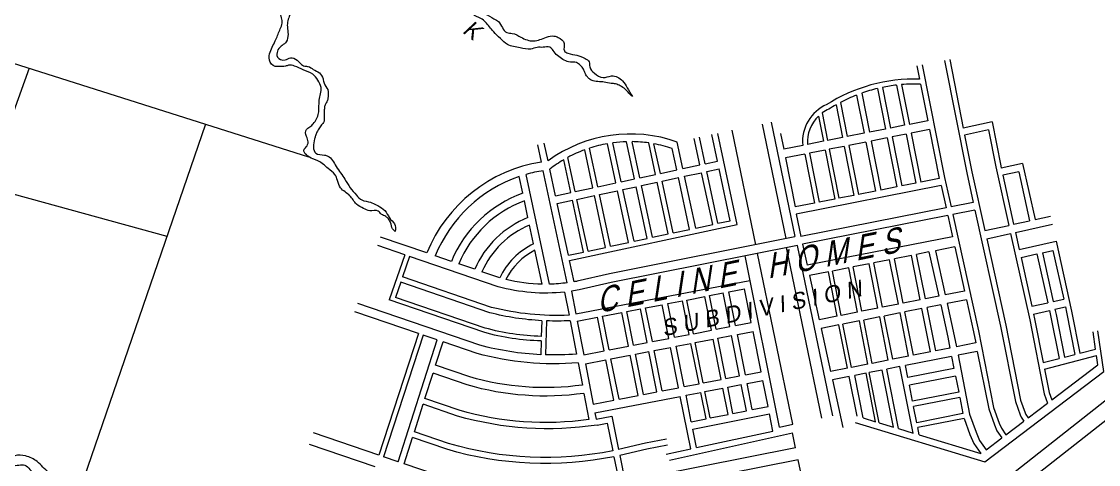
# Model space of a CAD drawing. Header units: metres. Extents: x -460 to 31334, y -1777 to 24987.
# Drawn here: x 75.641 to 76.449, y -753.543 to -753.21 of the extents above; entities that cross this region are included whole.
import ezdxf
from ezdxf.enums import TextEntityAlignment as Align

# ---------------------------------------------------------------- set-up
doc = ezdxf.new("R2010")
doc.units = ezdxf.units.M
doc.header["$MEASUREMENT"] = 0
doc.layers.add('VICINITY_MAP', color=7, linetype='Continuous', lineweight=13)
doc.styles.add('LOT_NO', font='ARIALN.TTF', dxfattribs={"width": 1.5})
doc.styles.add('PX-0', font='leroy')

msp = doc.modelspace()

# ---------------------------------------------------------------- linework, layer by layer
at = {"layer": 'VICINITY_MAP', "color": 250, "lineweight": 0}
for p, q in [((75.64623, -753.24555), (75.55561, -753.49394)), ((75.77856, -753.28743), (75.68385, -753.56318)), ((76.21432, -753.37337), (76.19664, -753.28742)), ((76.2211, -753.37197), (76.20342, -753.28603)), ((76.30318, -753.28836), (76.29262, -753.29044)), ((76.32062, -753.28491), (76.30689, -753.28763)), ((76.36887, -753.28584), (76.34726, -753.29062)), ((76.14967, -753.31809), (76.14541, -753.2982)), ((76.15362, -753.31725), (76.14937, -753.29735)), ((76.16277, -753.31529), (76.15851, -753.29539)), ((76.17766, -753.36291), (76.163, -753.29443)), ((76.19156, -753.37805), (76.17388, -753.2921)), ((76.25667, -753.29753), (76.2454, -753.29976)), ((76.2729, -753.29433), (76.26015, -753.29685)), ((76.28895, -753.29116), (76.27681, -753.29356)), ((76.29026, -753.29781), (76.27813, -753.30021)), ((76.3045, -753.295), (76.29393, -753.29709)), ((76.32193, -753.29156), (76.3082, -753.29427)), ((76.36623, -753.29185), (76.34829, -753.29582)), ((76.0307, -753.31597), (76.02794, -753.3031)), ((76.03571, -753.31505), (76.03286, -753.30171)), ((76.06928, -753.3353), (76.06318, -753.30679)), ((76.07296, -753.33451), (76.06677, -753.30554)), ((76.08651, -753.33161), (76.0802, -753.30217)), ((76.09065, -753.33072), (76.0844, -753.30151)), ((76.10047, -753.32862), (76.0945, -753.30069)), ((76.10447, -753.32777), (76.09866, -753.30065)), ((76.11624, -753.32525), (76.11118, -753.30159)), ((76.11993, -753.32446), (76.11517, -753.30223)), ((76.13229, -753.32181), (76.12885, -753.30573)), ((76.13687, -753.32083), (76.13262, -753.30093)), ((76.22678, -753.30343), (76.2125, -753.30625)), ((76.24225, -753.30038), (76.23047, -753.3027)), ((76.24357, -753.30703), (76.23178, -753.30935)), ((76.25798, -753.30418), (76.24672, -753.3064)), ((76.27421, -753.30098), (76.26147, -753.30349)), ((76.05265, -753.33886), (76.04739, -753.31427)), ((76.0561, -753.33812), (76.05061, -753.31246)), ((76.22838, -753.31002), (76.21381, -753.3129)), ((76.0501, -753.40666), (76.03208, -753.32244)), ((76.04132, -753.34128), (76.03704, -753.32126)), ((76.11993, -753.32446), (76.13229, -753.32181)), ((76.13687, -753.32083), (76.14967, -753.31809)), ((76.15362, -753.31725), (76.16277, -753.31529)), ((76.15488, -753.3231), (76.16402, -753.32114)), ((76.16319, -753.36197), (76.15488, -753.3231)), ((76.17234, -753.36001), (76.16402, -753.32114)), ((76.39183, -753.31707), (76.37577, -753.32062)), ((76.01669, -753.33941), (76.01401, -753.32687)), ((76.03681, -753.4077), (76.01917, -753.32525)), ((76.09065, -753.33072), (76.10047, -753.32862)), ((76.10447, -753.32777), (76.11624, -753.32525)), ((76.10572, -753.33361), (76.11749, -753.3311)), ((76.12581, -753.36997), (76.11749, -753.3311)), ((76.12118, -753.33031), (76.13354, -753.32766)), ((76.12949, -753.36918), (76.12118, -753.33031)), ((76.14186, -753.36653), (76.13354, -753.32766)), ((76.13812, -753.32668), (76.15092, -753.32394)), ((76.14644, -753.36555), (76.13812, -753.32668)), ((76.15924, -753.36281), (76.15092, -753.32394)), ((76.32919, -753.32834), (76.31545, -753.33105)), ((76.38891, -753.32325), (76.37694, -753.3259)), ((76.04132, -753.34128), (76.05265, -753.33886)), ((76.0561, -753.33812), (76.06928, -753.3353)), ((76.07296, -753.33451), (76.08651, -753.33161)), ((76.07422, -753.34036), (76.08776, -753.33746)), ((76.09607, -753.37633), (76.08776, -753.33746)), ((76.0919, -753.33657), (76.10172, -753.33447)), ((76.10022, -753.37544), (76.0919, -753.33657)), ((76.11004, -753.37334), (76.10172, -753.33447)), ((76.11404, -753.37249), (76.10572, -753.33361)), ((76.33061, -753.33359), (76.22176, -753.35507)), ((76.28147, -753.33776), (76.26872, -753.34027)), ((76.29752, -753.33459), (76.28538, -753.33698)), ((76.31175, -753.33178), (76.30119, -753.33386)), ((76.0206, -753.35766), (76.01792, -753.34515)), ((76.04257, -753.34713), (76.0539, -753.3447)), ((76.05089, -753.386), (76.04257, -753.34713)), ((76.06222, -753.38358), (76.0539, -753.3447)), ((76.05735, -753.34397), (76.07053, -753.34114)), ((76.06567, -753.38284), (76.05735, -753.34397)), ((76.07885, -753.38002), (76.07053, -753.34114)), ((76.08253, -753.37923), (76.07422, -753.34036)), ((76.23564, -753.3468), (76.22107, -753.34967)), ((76.25082, -753.3438), (76.23904, -753.34613)), ((76.26524, -753.34096), (76.25397, -753.34318)), ((76.35477, -753.34637), (76.33806, -753.34967)), ((76.33433, -753.35041), (76.22545, -753.37189)), ((76.35604, -753.35212), (76.33933, -753.35542)), ((76.02483, -753.37744), (76.02181, -753.36331)), ((76.05172, -753.38986), (76.17766, -753.36291)), ((76.14644, -753.36555), (76.15924, -753.36281)), ((76.16319, -753.36197), (76.17234, -753.36001)), ((76.3356, -753.35615), (76.22672, -753.37764)), ((76.36348, -753.36747), (76.38142, -753.36351)), ((76.38508, -753.3627), (76.39705, -753.36005)), ((76.38644, -753.36883), (76.41415, -753.3627)), ((76.40114, -753.35914), (76.4128, -753.35657)), ((76.11404, -753.37249), (76.12581, -753.36997)), ((76.12949, -753.36918), (76.14186, -753.36653)), ((76.36484, -753.37361), (76.38278, -753.36964)), ((76.08253, -753.37923), (76.09607, -753.37633)), ((76.10022, -753.37544), (76.11004, -753.37334)), ((76.24928, -753.5066), (76.22294, -753.37859)), ((76.33911, -753.37201), (76.23021, -753.3935)), ((76.34081, -753.37968), (76.3263, -753.38254)), ((76.38925, -753.38153), (76.41696, -753.3754)), ((75.92809, -753.38558), (75.91646, -753.41953)), ((75.93175, -753.38683), (75.92648, -753.40221)), ((76.03131, -753.40771), (76.02585, -753.38218)), ((76.05089, -753.386), (76.06222, -753.38358)), ((76.06567, -753.38284), (76.07885, -753.38002)), ((76.20924, -753.51508), (76.18353, -753.38644)), ((76.21928, -753.51277), (76.1929, -753.38457)), ((76.24102, -753.5083), (76.21464, -753.3801)), ((76.30832, -753.38609), (76.29557, -753.38861)), ((76.3149, -753.41941), (76.30832, -753.38609)), ((76.32151, -753.38349), (76.31227, -753.38531)), ((76.31885, -753.41863), (76.31227, -753.38531)), ((76.3906, -753.38766), (76.40257, -753.38501)), ((76.40666, -753.38411), (76.41452, -753.38237)), ((76.05515, -753.40589), (76.05172, -753.38986)), ((76.26143, -753.39534), (76.24902, -753.39779)), ((76.268, -753.42867), (76.26143, -753.39534)), ((76.27668, -753.39233), (76.26464, -753.39471)), ((76.27122, -753.42803), (76.26464, -753.39471)), ((76.28326, -753.42566), (76.27668, -753.39233)), ((76.29198, -753.38931), (76.28006, -753.39167)), ((76.28663, -753.42499), (76.28006, -753.39167)), ((76.29856, -753.42264), (76.29198, -753.38931)), ((76.30214, -753.42193), (76.29557, -753.38861)), ((76.24607, -753.39837), (76.23189, -753.40117)), ((76.25265, -753.4317), (76.24607, -753.39837)), ((76.25559, -753.43111), (76.24902, -753.39779)), ((75.92511, -753.40621), (75.92121, -753.41758)), ((76.05659, -753.43006), (76.18719, -753.40482)), ((76.17136, -753.41347), (76.18315, -753.41119)), ((76.18819, -753.43648), (76.18315, -753.41119)), ((76.04809, -753.4136), (76.0514, -753.43096)), ((76.05332, -753.41293), (76.05659, -753.43006)), ((76.12553, -753.42232), (76.13656, -753.42019)), ((76.14159, -753.44548), (76.13656, -753.42019)), ((76.13971, -753.41958), (76.15325, -753.41697)), ((76.14475, -753.44487), (76.13971, -753.41958)), ((76.15829, -753.44226), (76.15325, -753.41697)), ((76.15678, -753.41628), (76.16699, -753.41431)), ((76.16182, -753.44157), (76.15678, -753.41628)), ((76.17202, -753.4396), (76.16699, -753.41431)), ((76.17639, -753.43876), (76.17136, -753.41347)), ((76.3149, -753.41941), (76.30214, -753.42193)), ((76.32885, -753.41666), (76.31885, -753.41863)), ((76.34815, -753.41285), (76.33364, -753.41572)), ((76.34961, -753.41945), (76.3351, -753.42232)), ((76.41476, -753.42071), (76.42262, -753.41897)), ((76.09488, -753.42825), (76.10497, -753.4263)), ((76.09991, -753.45354), (76.09488, -753.42825)), ((76.11, -753.45159), (76.10497, -753.4263)), ((76.1089, -753.42554), (76.12122, -753.42316)), ((76.11393, -753.45083), (76.1089, -753.42554)), ((76.12626, -753.44845), (76.12122, -753.42316)), ((76.13056, -753.44761), (76.12553, -753.42232)), ((76.28326, -753.42566), (76.27122, -753.42803)), ((76.29856, -753.42264), (76.28663, -753.42499)), ((76.3162, -753.42604), (76.30345, -753.42856)), ((76.32262, -753.45855), (76.3162, -753.42604)), ((76.33031, -753.42326), (76.32015, -753.42526)), ((76.32657, -753.45777), (76.32015, -753.42526)), ((76.3987, -753.42426), (76.41067, -753.42162)), ((76.39999, -753.4301), (76.41196, -753.42745)), ((76.41605, -753.42655), (76.42391, -753.42481)), ((76.03091, -753.43512), (76.03057, -753.44687)), ((76.03462, -753.43528), (76.03387, -753.46078)), ((76.05219, -753.4351), (76.05699, -753.46022)), ((76.05762, -753.43545), (76.07275, -753.43252)), ((76.05762, -753.43545), (76.06245, -753.46077)), ((76.07779, -753.45781), (76.07275, -753.43252)), ((76.07653, -753.43179), (76.09095, -753.42901)), ((76.08156, -753.45708), (76.07653, -753.43179)), ((76.09598, -753.4543), (76.09095, -753.42901)), ((76.25265, -753.4317), (76.23919, -753.43435)), ((76.268, -753.42867), (76.25559, -753.43111)), ((76.26931, -753.43529), (76.2569, -753.43774)), ((76.27573, -753.4678), (76.26931, -753.43529)), ((76.28457, -753.43229), (76.27253, -753.43466)), ((76.27894, -753.46716), (76.27253, -753.43466)), ((76.29098, -753.46479), (76.28457, -753.43229)), ((76.29987, -753.42927), (76.28794, -753.43162)), ((76.29435, -753.46412), (76.28794, -753.43162)), ((76.30628, -753.46177), (76.29987, -753.42927)), ((76.30986, -753.46106), (76.30345, -753.42856)), ((76.14475, -753.44487), (76.15829, -753.44226)), ((76.16182, -753.44157), (76.17202, -753.4396)), ((76.17639, -753.43876), (76.18819, -753.43648)), ((76.17773, -753.44546), (76.18952, -753.44319)), ((76.19555, -753.47346), (76.18952, -753.44319)), ((76.25396, -753.43832), (76.24064, -753.44095)), ((76.26037, -753.47083), (76.25396, -753.43832)), ((76.26331, -753.47025), (76.2569, -753.43774)), ((76.44661, -753.45645), (76.44466, -753.44336)), ((76.45273, -753.47317), (76.4482, -753.44283)), ((75.94183, -753.44594), (75.91206, -753.53733)), ((75.92318, -753.54114), (75.95234, -753.44954)), ((75.95127, -753.46856), (75.95683, -753.45108)), ((76.03047, -753.45025), (76.03016, -753.46067)), ((76.09991, -753.45354), (76.11, -753.45159)), ((76.11393, -753.45083), (76.12626, -753.44845)), ((76.13056, -753.44761), (76.14159, -753.44548)), ((76.1319, -753.45432), (76.14293, -753.45219)), ((76.14896, -753.48247), (76.14293, -753.45219)), ((76.14608, -753.45158), (76.15962, -753.44896)), ((76.15211, -753.48186), (76.14608, -753.45158)), ((76.16565, -753.47924), (76.15962, -753.44896)), ((76.16315, -753.44828), (76.17336, -753.44631)), ((76.16918, -753.47856), (76.16315, -753.44828)), ((76.17938, -753.47659), (76.17336, -753.44631)), ((76.18376, -753.47574), (76.17773, -753.44546)), ((76.35657, -753.45185), (76.34206, -753.45471)), ((76.06245, -753.46077), (76.07779, -753.45781)), ((76.08156, -753.45708), (76.09598, -753.4543)), ((76.10125, -753.46024), (76.11134, -753.45829)), ((76.10728, -753.49052), (76.10125, -753.46024)), ((76.11736, -753.48857), (76.11134, -753.45829)), ((76.11527, -753.45753), (76.12759, -753.45515)), ((76.1213, -753.48781), (76.11527, -753.45753)), ((76.13362, -753.48543), (76.12759, -753.45515)), ((76.13793, -753.4846), (76.1319, -753.45432)), ((76.32262, -753.45855), (76.30986, -753.46106)), ((76.33728, -753.45565), (76.32657, -753.45777)), ((76.35781, -753.45814), (76.34331, -753.46101)), ((76.42324, -753.4625), (76.43105, -753.46048)), ((76.43482, -753.45951), (76.44661, -753.45645)), ((76.05823, -753.46676), (76.06142, -753.48349)), ((76.06374, -753.46749), (76.07912, -753.46452)), ((76.06374, -753.46749), (76.06952, -753.49782)), ((76.08515, -753.4948), (76.07912, -753.46452)), ((76.0829, -753.46379), (76.09732, -753.461)), ((76.08893, -753.49407), (76.0829, -753.46379)), ((76.10335, -753.49128), (76.09732, -753.461)), ((76.27573, -753.4678), (76.26331, -753.47025)), ((76.29098, -753.46479), (76.27894, -753.46716)), ((76.30628, -753.46177), (76.29435, -753.46412)), ((76.33852, -753.46195), (76.3039, -753.46878)), ((76.40729, -753.46663), (76.41918, -753.46355)), ((76.40824, -753.47145), (76.44734, -753.46133)), ((76.4137, -753.49462), (76.44837, -753.4683)), ((76.44837, -753.4683), (76.44734, -753.46133)), ((75.9433, -753.49359), (75.94934, -753.4746)), ((76.16918, -753.47856), (76.17938, -753.47659)), ((76.18376, -753.47574), (76.19555, -753.47346)), ((76.26037, -753.47083), (76.24775, -753.47332)), ((76.27429, -753.47462), (76.2658, -753.4763)), ((76.27208, -753.50814), (76.2658, -753.4763)), ((76.28147, -753.51099), (76.27429, -753.47462)), ((76.2865, -753.47222), (76.27669, -753.47415)), ((76.28411, -753.51179), (76.27669, -753.47415)), ((76.29496, -753.51508), (76.2865, -753.47222)), ((76.29973, -753.4696), (76.28983, -753.47156)), ((76.29863, -753.51619), (76.28983, -753.47156)), ((76.30958, -753.51951), (76.29973, -753.4696)), ((76.30566, -753.47773), (76.3039, -753.46878)), ((76.34029, -753.4709), (76.30566, -753.47773)), ((76.36335, -753.54103), (76.45273, -753.47317)), ((76.13793, -753.4846), (76.14896, -753.48247)), ((76.15211, -753.48186), (76.16565, -753.47924)), ((76.17048, -753.48509), (76.18069, -753.48312)), ((76.18459, -753.50275), (76.18069, -753.48312)), ((76.18506, -753.48228), (76.19685, -753.48)), ((76.18896, -753.50188), (76.18506, -753.48228)), ((76.20074, -753.49954), (76.19685, -753.48)), ((76.2617, -753.47711), (76.24913, -753.47959)), ((76.26755, -753.50677), (76.2617, -753.47711)), ((76.34146, -753.47683), (76.30683, -753.48366)), ((76.30919, -753.49564), (76.30683, -753.48366)), ((76.06261, -753.48971), (76.06635, -753.50931)), ((76.07077, -753.50436), (76.13492, -753.49197)), ((76.08893, -753.49407), (76.10335, -753.49128)), ((76.10728, -753.49052), (76.11736, -753.48857)), ((76.1213, -753.48781), (76.13362, -753.48543)), ((76.14277, -753.53138), (76.13492, -753.49197)), ((76.13923, -753.49113), (76.15026, -753.489)), ((76.14318, -753.511), (76.13923, -753.49113)), ((76.1542, -753.5088), (76.15026, -753.489)), ((76.15341, -753.48839), (76.16695, -753.48578)), ((76.15735, -753.50818), (76.15341, -753.48839)), ((76.17087, -753.50548), (76.16695, -753.48578)), ((76.1744, -753.50478), (76.17048, -753.48509)), ((76.34382, -753.4888), (76.30919, -753.49564)), ((76.34459, -753.4927), (76.30996, -753.49953)), ((75.93534, -753.51858), (75.94192, -753.49792)), ((76.06952, -753.49782), (76.08515, -753.4948)), ((76.18896, -753.50188), (76.20074, -753.49954)), ((76.31237, -753.51172), (76.30996, -753.49953)), ((76.39596, -753.50809), (76.41056, -753.497)), ((76.07077, -753.50436), (76.07166, -753.50901)), ((76.14318, -753.511), (76.1542, -753.5088)), ((76.14428, -753.51649), (76.20184, -753.50503)), ((76.15735, -753.50818), (76.17087, -753.50548)), ((76.1744, -753.50478), (76.18459, -753.50275)), ((76.20441, -753.51798), (76.20184, -753.50503)), ((76.27208, -753.50814), (76.28147, -753.51099)), ((76.347, -753.50488), (76.31237, -753.51172)), ((76.348, -753.50847), (76.31309, -753.51536)), ((76.14706, -753.53045), (76.14428, -753.51649)), ((76.20924, -753.51508), (76.21928, -753.51277)), ((76.26611, -753.51153), (76.36335, -753.54103)), ((76.28411, -753.51179), (76.29496, -753.51508)), ((76.29863, -753.51619), (76.30958, -753.51951)), ((76.31418, -753.52091), (76.31309, -753.51536)), ((76.37924, -753.52078), (76.39281, -753.51048)), ((75.92767, -753.54268), (75.93397, -753.52291)), ((76.12682, -753.53975), (76.21907, -753.51937)), ((76.14706, -753.53045), (76.20441, -753.51798)), ((76.22144, -753.53057), (76.21907, -753.51937)), ((76.31418, -753.52091), (76.36052, -753.53497)), ((76.36442, -753.53203), (76.37621, -753.52309)), ((76.12438, -753.53538), (76.14277, -753.53138)), ((76.22787, -753.56096), (76.22335, -753.53959))]:
    msp.add_line(p, q, dxfattribs=at)
for points in [[(75.21959, -752.94532), (75.18653, -753.10527), (75.26925, -753.1382), (75.54562, -753.2137), (75.85593, -753.31192)], [(75.45395, -753.18866), (75.44993, -753.2052), (75.44736, -753.21413), (75.4322, -753.26998), (75.58449, -753.32499), (75.61377, -753.33443), (75.74961, -753.37172)], [(76.33318, -753.23967), (76.34984, -753.32407), (76.35477, -753.34637)], [(76.33706, -753.23891), (76.34726, -753.29062)], [(76.31248, -753.24363), (76.31445, -753.25366)], [(76.31648, -753.24297), (76.33317, -753.32755), (76.33806, -753.34967)], [(76.29723, -753.25817), (76.30318, -753.28836)], [(76.301, -753.2578), (76.30689, -753.28763)], [(76.3152, -753.25747), (76.32062, -753.28491)], [(76.26723, -753.26562), (76.2729, -753.29433)], [(76.27102, -753.26421), (76.27681, -753.29356)], [(76.28294, -753.26069), (76.28895, -753.29116)], [(76.28659, -753.25988), (76.29262, -753.29044)], [(76.25182, -753.27295), (76.25667, -753.29753)], [(76.25509, -753.27116), (76.26015, -753.29685)], [(76.23852, -753.28144), (76.24225, -753.30038)], [(76.24133, -753.27909), (76.2454, -753.29976)], [(76.36887, -753.28584), (76.37536, -753.31873), (76.37577, -753.32062)], [(76.21018, -753.29449), (76.2125, -753.30625)], [(76.22815, -753.29095), (76.22817, -753.29104)], [(76.29026, -753.29781), (76.29752, -753.33459)], [(76.29393, -753.29709), (76.30119, -753.33386)], [(76.3045, -753.295), (76.31175, -753.33178)], [(76.3082, -753.29427), (76.31545, -753.33105)], [(76.32193, -753.29156), (76.32919, -753.32834)], [(76.34829, -753.29582), (76.3537, -753.32326), (76.36348, -753.36747)], [(76.36623, -753.29185), (76.37169, -753.3195), (76.38142, -753.36351)], [(76.24357, -753.30703), (76.25082, -753.3438)], [(76.24672, -753.3064), (76.25397, -753.34318)], [(76.25798, -753.30418), (76.26524, -753.34096)], [(76.26147, -753.30349), (76.26872, -753.34027)], [(76.27421, -753.30098), (76.28147, -753.33776)], [(76.27813, -753.30021), (76.28538, -753.33698)], [(76.21381, -753.3129), (76.22107, -753.34967)], [(76.22838, -753.31002), (76.23564, -753.3468)], [(76.23178, -753.30935), (76.23904, -753.34613)], [(76.39183, -753.31707), (76.40114, -753.35914)], [(76.37694, -753.3259), (76.38508, -753.3627)], [(76.38891, -753.32325), (76.39705, -753.36005)], [(76.33061, -753.33359), (76.33433, -753.35041)], [(76.22176, -753.35507), (76.22545, -753.37189)], [(76.33933, -753.35542), (76.35863, -753.44265), (76.37001, -753.50034), (76.37414, -753.51202), (76.37584, -753.5159), (76.37924, -753.52078)], [(76.35604, -753.35212), (76.3753, -753.43916), (76.38648, -753.49584), (76.38998, -753.50576), (76.39076, -753.50754), (76.39281, -753.51048)], [(76.3356, -753.35615), (76.33911, -753.37201)], [(76.38278, -753.36964), (76.39715, -753.43459), (76.40807, -753.48993), (76.41056, -753.497)], [(76.38644, -753.36883), (76.38925, -753.38153)], [(75.92809, -753.38558), (75.90782, -753.37863)], [(75.94477, -753.38425), (75.90998, -753.37233)], [(76.22672, -753.37764), (76.23021, -753.3935)], [(76.34081, -753.37968), (76.34815, -753.41285)], [(76.36484, -753.37361), (76.37916, -753.43835), (76.3903, -753.49479), (76.39366, -753.50431), (76.39422, -753.50561), (76.39596, -753.50809)], [(76.41696, -753.3754), (76.4286, -753.42801), (76.43482, -753.45951)], [(75.9631, -753.39053), (75.95104, -753.3864)], [(76.32151, -753.38349), (76.32885, -753.41666)], [(76.3263, -753.38254), (76.33364, -753.41572)], [(76.3906, -753.38766), (76.3987, -753.42426)], [(76.40257, -753.38501), (76.41067, -753.42162)], [(76.40666, -753.38411), (76.41476, -753.42071)], [(76.41452, -753.38237), (76.42262, -753.41897)], [(75.98059, -753.39653), (75.96861, -753.39242)], [(75.99944, -753.40298), (75.986, -753.39838)], [(76.23189, -753.40117), (76.23919, -753.43435)], [(76.34961, -753.41945), (76.35491, -753.44343), (76.35657, -753.45185)], [(76.33031, -753.42326), (76.33566, -753.44746), (76.33728, -753.45565)], [(76.3351, -753.42232), (76.34044, -753.44646), (76.34206, -753.45471)], [(76.41196, -753.42745), (76.41282, -753.43131), (76.41918, -753.46355)], [(76.41605, -753.42655), (76.41692, -753.43045), (76.42324, -753.4625)], [(76.42391, -753.42481), (76.4248, -753.42881), (76.43105, -753.46048)], [(75.93839, -753.44476), (75.89075, -753.42844)], [(76.39999, -753.4301), (76.40082, -753.43382), (76.40729, -753.46663)], [(76.24064, -753.44095), (76.24775, -753.47332)], [(75.93839, -753.44476), (75.90867, -753.53617)], [(75.95234, -753.44954), (75.94183, -753.44594)], [(76.35781, -753.45814), (76.36634, -753.50135), (76.3706, -753.51342), (76.3725, -753.51777), (76.37621, -753.52309)], [(76.33852, -753.46195), (76.34029, -753.4709)], [(76.34331, -753.46101), (76.35204, -753.50526), (76.35684, -753.51885), (76.35954, -753.52502), (76.36442, -753.53203)], [(76.40824, -753.47145), (76.41169, -753.48894), (76.4137, -753.49462)], [(76.24913, -753.47959), (76.25696, -753.51523)], [(76.34146, -753.47683), (76.34382, -753.4888)], [(76.34459, -753.4927), (76.347, -753.50488)], [(76.07166, -753.50901), (76.08353, -753.50693), (76.08859, -753.53184)], [(76.348, -753.50847), (76.3523, -753.52064), (76.35526, -753.52742), (76.36052, -753.53497)], [(76.07244, -753.51346), (76.07998, -753.51214), (76.08418, -753.53283)], [(75.90867, -753.53617), (75.8596, -753.51936)], [(76.12444, -753.5241), (76.10889, -753.52719), (76.08859, -753.53184)], [(75.90582, -753.54494), (75.85661, -753.52809)], [(76.12532, -753.52855), (76.10984, -753.53163), (76.08949, -753.53629)], [(76.22144, -753.53057), (76.11418, -753.55192), (76.09363, -753.55663)], [(75.92318, -753.54114), (75.91206, -753.53733)], [(76.08508, -753.53728), (76.08922, -753.55761)], [(76.08949, -753.53629), (76.09363, -753.55663)], [(76.22335, -753.53959), (76.11611, -753.56094), (76.09546, -753.56567)]]:
    msp.add_lwpolyline(points, dxfattribs=at)
for points in [[(76.22294, -753.37859), (76.08305, -753.40644), (76.05895, -753.41196, -0.010737), (76.05332, -753.41293)], [(76.22079, -753.37223), (76.08166, -753.39993), (76.05758, -753.40544, -0.004889), (76.05515, -753.40589, -0.004889)], [(76.04809, -753.4136, -0.095046), (75.99812, -753.40957), (75.93175, -753.38683)], [(76.63084, -753.38955), (76.46663, -753.48535), (76.36974, -753.56155), (76.33977, -753.64979, -0.019833), (76.33776, -753.65503)], [(76.0514, -753.43096, -0.074954), (75.9933, -753.4251), (75.92648, -753.40221)], [(76.62638, -753.40044), (76.47302, -753.49521), (76.3797, -753.5686), (76.35085, -753.65356, -0.019522), (76.34855, -753.65956)], [(76.03091, -753.43512, -0.04992), (75.99204, -753.42915), (75.92511, -753.40621)], [(76.03131, -753.40771, -0.054512), (76.00406, -753.40423)], [(76.0501, -753.40666, -0.026395), (76.03681, -753.4077)], [(76.03047, -753.45025, -0.064634), (75.98745, -753.44385), (75.91646, -753.41953)], [(76.03057, -753.44687, -0.064553), (75.98846, -753.44062), (75.92121, -753.41758)], [(76.03016, -753.46064, -0.053591), (75.98441, -753.45355), (75.89289, -753.4222)], [(76.05219, -753.4351, -0.02226), (76.03462, -753.43528, -0.02226)], [(76.05823, -753.46676, -0.085624), (75.98243, -753.45985), (75.95683, -753.45108)], [(76.05699, -753.46022, -0.026703), (76.03387, -753.46078, -0.026703)], [(76.06142, -753.48349, -0.104963), (75.97691, -753.47735), (75.95127, -753.46856)], [(76.06261, -753.48971, -0.105544), (75.97501, -753.48339), (75.94934, -753.4746)], [(76.07244, -753.51346, -0.108593), (75.96761, -753.50672), (75.94192, -753.49792)], [(76.06635, -753.50931, -0.107179), (75.96899, -753.50239), (75.9433, -753.49359)], [(76.08508, -753.53728, -0.122021), (75.95966, -753.53171), (75.93397, -753.52291)], [(76.08418, -753.53283, -0.121916), (75.96104, -753.52738), (75.93534, -753.51858)], [(76.08922, -753.55761, -0.122467), (75.95335, -753.55148), (75.92767, -753.54268)]]:
    msp.add_lwpolyline(points, format="xyb", dxfattribs=at)
for centre, radius, start, end in [((76.31091, -753.37739), 0.12378, 88.36005, 122.53519), ((76.31091, -753.37739), 0.12, 96.54726, 101.6931), ((76.31091, -753.37739), 0.12, 87.94957, 94.73766), ((76.31091, -753.37739), 0.12, 111.34572, 117.72347), ((76.31091, -753.37739), 0.12, 103.47909, 109.41455), ((76.25685, -753.30052), 0.0302, 113.3101, 185.52052), ((76.31091, -753.37739), 0.12, 119.50146, 122.53519), ((76.25685, -753.30052), 0.02646, 133.83658, 184.72063), ((76.25685, -753.30052), 0.02646, 113.3101, 125.9029), ((76.09751, -753.39963), 0.10475, 70.42182, 126.15525), ((76.09751, -753.39963), 0.09899, 110.29497, 118.28405), ((76.09751, -753.39963), 0.09899, 100.06944, 108.09572), ((76.09751, -753.39963), 0.09899, 91.7463, 97.61366), ((76.09751, -753.39963), 0.09899, 82.06603, 89.33304), ((76.09751, -753.39963), 0.09899, 71.54364, 79.72559), ((76.09751, -753.39963), 0.09899, 120.42343, 127.65523), ((76.04775, -753.42563), 0.11098, 98.8385, 158.11206), ((76.04775, -753.42563), 0.10436, 98.63298, 105.89417), ((76.04775, -753.42563), 0.10436, 108.86199, 157.92334), ((76.04775, -753.42563), 0.09164, 109.80956, 157.48338), ((76.04775, -753.42563), 0.08583, 110.33639, 157.2391), ((76.04775, -753.42563), 0.07319, 111.77482, 156.57348), ((76.04775, -753.42563), 0.0675, 112.60188, 156.19176), ((76.04775, -753.42563), 0.05336, 115.43692, 154.88977), ((76.04775, -753.42563), 0.04865, 116.75646, 153.9102)]:
    msp.add_arc(centre, radius, start, end, dxfattribs=at)
for points in [[(75.39674, -752.91728), (75.39824, -752.92065), (75.40506, -752.92315), (75.41036, -752.92417), (75.41679, -752.92592), (75.41871, -752.92739), (75.41879, -752.93153), (75.42567, -752.93666), (75.42983, -752.9377), (75.43397, -752.93762), (75.43883, -752.93602), (75.44143, -752.93409), (75.44518, -752.93326), (75.4501, -752.93466), (75.46033, -752.93747), (75.46531, -752.94189), (75.46767, -752.94711), (75.46853, -752.95236), (75.47235, -752.95492), (75.47915, -752.95629), (75.47907, -752.95859), (75.48741, -752.96144), (75.49421, -752.96281), (75.4957, -752.96165), (75.50621, -752.96031), (75.51111, -752.96021), (75.51519, -752.95712), (75.51931, -752.95629), (75.5261, -752.9569), (75.53059, -752.95531), (75.53547, -752.95446), (75.53883, -752.95326), (75.54635, -752.95236), (75.54932, -752.95042), (75.55421, -752.95032), (75.56251, -752.95091), (75.57305, -752.9507), (75.57946, -752.95133), (75.5927, -752.95445), (75.60178, -752.95652), (75.61012, -752.95937), (75.61506, -752.96115), (75.6223, -752.9659), (75.62611, -752.9677), (75.6315, -752.97362), (75.64289, -752.97828), (75.6508, -752.97888), (75.66181, -752.98317), (75.66903, -752.98641), (75.67548, -752.98892), (75.67851, -752.98999), (75.68162, -752.99482), (75.68774, -752.99959), (75.69797, -753.00277), (75.70101, -753.00384), (75.70223, -753.00833), (75.7019, -753.01059), (75.69853, -753.01179), (75.69593, -753.01335), (75.69411, -753.01677), (75.69445, -753.02559), (75.69725, -753.03343), (75.70035, -753.03789), (75.70344, -753.04196), (75.70426, -753.04533), (75.70432, -753.04834), (75.70437, -753.0506), (75.71166, -753.0576), (75.71586, -753.06053), (75.72152, -753.06117), (75.7264, -753.06032), (75.72905, -753.06102), (75.7325, -753.06434), (75.73478, -753.06504), (75.73676, -753.0699), (75.74021, -753.07284), (75.74623, -753.07272), (75.74928, -753.07491), (75.75123, -753.07826), (75.75779, -753.08603), (75.7605, -753.08974), (75.76432, -753.0923), (75.76846, -753.09222), (75.77223, -753.09252), (75.78087, -753.09159), (75.78384, -753.08928), (75.78792, -753.08656), (75.78822, -753.08242), (75.78927, -753.07863), (75.79263, -753.07706), (75.79561, -753.0755), (75.79743, -753.07245), (75.79773, -753.06868), (75.79994, -753.066), (75.80401, -753.06254), (75.8108, -753.06315), (75.82178, -753.06594), (75.82673, -753.06886), (75.82829, -753.07146), (75.82876, -753.07596), (75.82781, -753.08501), (75.82523, -753.0877), (75.82379, -753.09111), (75.82176, -753.10282), (75.82183, -753.1062), (75.82498, -753.11291), (75.82618, -753.11665), (75.82324, -753.12047), (75.82292, -753.12312), (75.82454, -753.12873), (75.82459, -753.13136), (75.82727, -753.13356), (75.82958, -753.13615), (75.83339, -753.13833), (75.83605, -753.13941), (75.83799, -753.14238), (75.84074, -753.14835), (75.84415, -753.14941), (75.84835, -753.15233), (75.85137, -753.15265), (75.85407, -753.15561), (75.86053, -753.15849), (75.86934, -753.15436), (75.87569, -753.1516), (75.88129, -753.14924), (75.88842, -753.14796), (75.89518, -753.14708), (75.89552, -753.14556), (75.89966, -753.14548), (75.90648, -753.1476), (75.91138, -753.14788), (75.92158, -753.14956), (75.92651, -753.15097), (75.93374, -753.15496), (75.93681, -753.15754), (75.94104, -753.16197), (75.9445, -753.16566), (75.94949, -753.17045), (75.95258, -753.17415), (75.96013, -753.17551), (75.96354, -753.17657), (75.96927, -753.18059), (75.97587, -753.19062), (75.98204, -753.19765), (75.98857, -753.20429), (75.99505, -753.2083), (75.99849, -753.21049), (76.00467, -753.21864), (76.00883, -753.21931), (76.01529, -753.22219), (76.02476, -753.22502), (76.03449, -753.22219), (76.04012, -753.22132), (76.04316, -753.22239), (76.04776, -753.22682), (76.04788, -753.23246), (76.05055, -753.23429), (76.05735, -753.23565), (76.06343, -753.23817), (76.06649, -753.24074), (76.06694, -753.24449), (76.07043, -753.24932), (76.0769, -753.25257), (76.08327, -753.25132), (76.09163, -753.25491), (76.09512, -753.26011), (76.09902, -753.26681)], [(75.92096, -753.36802), (75.91904, -753.36618), (75.91743, -753.36132), (75.91588, -753.35871), (75.91396, -753.35687), (75.91053, -753.35506), (75.90823, -753.35285), (75.90182, -753.3526), (75.89727, -753.35081), (75.89193, -753.34753), (75.88691, -753.34123), (75.88001, -753.33535), (75.87764, -753.32975), (75.87567, -753.32527), (75.87069, -753.32086), (75.86647, -753.31718), (75.85925, -753.31356), (75.85429, -753.31065), (75.85234, -753.30693), (75.85417, -753.30463), (75.8556, -753.30084), (75.85439, -753.29673), (75.85429, -753.29146), (75.85688, -753.28953), (75.85947, -753.28722), (75.86346, -753.27924), (75.86375, -753.27509), (75.86401, -753.26944), (75.86533, -753.26001), (75.86296, -753.25441), (75.85911, -753.24997), (75.85189, -753.24673), (75.84543, -753.24385), (75.8409, -753.24319), (75.83865, -753.24398), (75.83339, -753.24409), (75.83075, -753.24414), (75.82651, -753.23934), (75.82714, -753.2333), (75.83147, -753.22381), (75.8347, -753.21584), (75.83613, -753.21168), (75.83521, -753.20342), (75.83809, -753.19696), (75.8394, -753.19253), (75.84155, -753.18684), (75.84107, -753.18196), (75.84098, -753.17744), (75.84426, -753.17173), (75.84645, -753.1683), (75.84907, -753.1675), (75.85127, -753.16444), (75.85045, -753.16145), (75.84853, -753.15961), (75.84396, -753.15669), (75.83825, -753.15379), (75.83214, -753.1494), (75.82678, -753.14499), (75.82055, -753.13495), (75.81706, -753.12976), (75.81581, -753.12376), (75.81793, -753.11657), (75.81483, -753.11212), (75.81209, -753.10728), (75.81238, -753.10276), (75.81307, -753.09973), (75.81071, -753.09451), (75.81436, -753.0888), (75.81688, -753.0831), (75.81868, -753.07893), (75.81669, -753.07332), (75.81326, -753.07113), (75.81098, -753.07005), (75.80607, -753.06977), (75.80199, -753.07286), (75.80094, -753.07665), (75.80032, -753.08343), (75.79888, -753.08685), (75.79669, -753.0899), (75.79599, -753.09255), (75.79528, -753.09482), (75.79384, -753.09824), (75.79237, -753.10015), (75.78334, -753.1007), (75.78109, -753.10075), (75.77884, -753.10154), (75.77168, -753.10094), (75.76676, -753.0999), (75.76295, -753.09772), (75.75917, -753.09705), (75.75315, -753.09717), (75.74785, -753.09577), (75.74435, -753.09019), (75.7431, -753.0842), (75.74187, -753.07895), (75.74069, -753.07634), (75.73578, -753.07606), (75.72141, -753.07259), (75.71795, -753.06927), (75.71107, -753.06414), (75.70539, -753.06237), (75.69894, -753.06024), (75.69696, -753.05539), (75.69687, -753.05088), (75.69718, -753.04748), (75.69485, -753.04377), (75.69218, -753.04194), (75.69024, -753.03897), (75.68823, -753.03299), (75.68537, -753.02681), (75.68304, -753.02309), (75.68256, -753.01821), (75.68439, -753.01554), (75.68661, -753.01324), (75.68579, -753.00986), (75.68348, -753.00765), (75.67848, -753.00211), (75.67124, -752.99811), (75.66741, -752.99443), (75.66396, -752.99186), (75.65791, -752.99048), (75.65041, -752.99176), (75.64284, -752.99003), (75.63826, -752.98673), (75.63407, -752.98456), (75.62992, -752.98426), (75.62726, -752.98281), (75.62574, -752.98209), (75.62265, -752.97839), (75.62106, -752.97428), (75.61987, -752.97092), (75.61152, -752.9677), (75.59904, -752.96494), (75.59261, -752.96356), (75.58505, -752.9622), (75.57786, -752.96047), (75.57445, -752.95941), (75.56765, -752.95841), (75.56013, -752.95856), (75.55524, -752.95904), (75.54923, -752.95991), (75.54435, -752.96038), (75.5406, -752.96121), (75.53084, -752.96291), (75.52407, -752.96342), (75.51581, -752.96471), (75.51057, -752.96595), (75.50796, -752.9675), (75.50497, -752.96832), (75.50007, -752.96841), (75.49592, -752.96774), (75.49064, -752.96747), (75.48536, -752.9672), (75.47707, -752.96699), (75.47075, -752.96357), (75.46618, -752.96103), (75.46079, -752.95512), (75.45882, -752.95064), (75.45572, -752.94656), (75.45191, -752.94438), (75.44697, -752.94222), (75.44019, -752.94198), (75.43683, -752.94318), (75.435, -752.94622), (75.43278, -752.94777), (75.42788, -752.94749), (75.4222, -752.9461), (75.41652, -752.94471), (75.41083, -752.94257), (75.40892, -752.9411), (75.40656, -752.93626), (75.40572, -752.93176), (75.40267, -752.92994), (75.39927, -752.92925), (75.39511, -752.92821), (75.3911, -752.92543)], [(76.09902, -753.26681), (76.09633, -753.26423), (76.09364, -753.26127), (76.08982, -753.25871), (76.0864, -753.25728), (76.08301, -753.25697), (76.07772, -753.25594), (76.07432, -753.25564), (76.06941, -753.25498), (76.06675, -753.25353), (76.06521, -753.25205), (76.06326, -753.24871), (76.06169, -753.24535), (76.05976, -753.24313), (76.05709, -753.2413), (76.05105, -753.24067), (76.04687, -753.23887), (76.04267, -753.23595), (76.03959, -753.23225), (76.0369, -753.22967), (76.03201, -753.22976), (76.02749, -753.22985), (76.02262, -753.23108), (76.01469, -753.23011), (76.00523, -753.22766), (75.99987, -753.22325), (75.99487, -753.21809), (75.99179, -753.21439), (75.98526, -753.20812), (75.97917, -753.20485), (75.97646, -753.20115), (75.97181, -753.19446), (75.96375, -753.18672), (75.95763, -753.18195), (75.95005, -753.17947), (75.94472, -753.17694), (75.94007, -753.17026), (75.9313, -753.16479), (75.92633, -753.16113), (75.91871, -753.15639), (75.90885, -753.15282), (75.9028, -753.15182), (75.89565, -753.15196), (75.89002, -753.15282), (75.88517, -753.15518), (75.8822, -753.15712), (75.87884, -753.15869), (75.87586, -753.16026), (75.87325, -753.16144), (75.86911, -753.16152), (75.86496, -753.1616), (75.85934, -753.16284), (75.85452, -753.16632), (75.85235, -753.17126), (75.84981, -753.17583), (75.84803, -753.18075), (75.84702, -753.18717), (75.84713, -753.19244), (75.84569, -753.19585), (75.84391, -753.20115), (75.84032, -753.20988), (75.84004, -753.2144), (75.84052, -753.22003), (75.83913, -753.22571), (75.83617, -753.2284), (75.83358, -753.23071), (75.83216, -753.23488), (75.83258, -753.23713), (75.83827, -753.23927), (75.84238, -753.23768), (75.84731, -753.23947), (75.85, -753.24205), (75.85305, -753.24387), (75.85569, -753.24419), (75.8595, -753.24637), (75.86407, -753.24891), (75.86679, -753.25338), (75.86761, -753.25675), (75.87035, -753.26158), (75.87039, -753.26819), (75.86969, -753.27083), (75.86859, -753.27236), (75.86789, -753.27501), (75.86758, -753.2784), (75.86765, -753.28179), (75.86769, -753.28367), (75.86772, -753.28517), (75.86626, -753.28746), (75.86405, -753.29014), (75.86224, -753.29356), (75.86116, -753.29621), (75.86045, -753.29849), (75.86142, -753.30938), (75.86785, -753.31076), (75.8705, -753.31146), (75.87668, -753.31923), (75.88327, -753.32889), (75.88717, -753.3352), (75.8918, -753.34076), (75.89601, -753.34444), (75.90245, -753.34619), (75.90663, -753.34799), (75.91196, -753.35127), (75.91583, -753.35646), (75.91661, -753.35795), (75.92047, -753.36239), (75.92096, -753.36802)]]:
    msp.add_spline(points, degree=3, dxfattribs=at)
for points, knots in [([(76.16716, -753.69094), (76.16292, -753.69001), (76.15626, -753.68856), (76.14802, -753.68827), (76.14235, -753.68846), (76.13749, -753.68668), (76.13232, -753.68709), (76.12875, -753.68262), (76.12369, -753.6833), (76.11921, -753.68273), (76.11533, -753.68181), (76.11285, -753.67795), (76.10869, -753.67506), (76.1062, -753.66978), (76.1015, -753.66699), (76.10128, -753.66151), (76.09495, -753.65979), (76.09059, -753.6546), (76.08414, -753.65549), (76.07814, -753.65597), (76.07524, -753.64874), (76.0683, -753.65041), (76.06204, -753.64925), (76.05697, -753.65191), (76.05121, -753.65162), (76.04718, -753.65522), (76.04207, -753.65312), (76.03672, -753.65468), (76.02985, -753.65442), (76.02531, -753.6493), (76.01919, -753.64822), (76.01438, -753.64627), (76.00978, -753.64603), (76.00542, -753.64719), (75.99991, -753.6465), (75.99319, -753.64328), (75.98447, -753.64076), (75.97555, -753.64165), (75.96823, -753.63963), (75.96299, -753.64112), (75.95778, -753.64286), (75.95263, -753.64302), (75.94765, -753.64466), (75.94317, -753.6436), (75.93777, -753.64412), (75.93276, -753.64041), (75.92822, -753.63702), (75.92144, -753.63566), (75.91661, -753.63024), (75.90888, -753.62882), (75.9017, -753.62866), (75.89478, -753.63011), (75.88808, -753.62842), (75.8852, -753.62349), (75.87906, -753.62262), (75.87311, -753.6226), (75.867, -753.62425), (75.86178, -753.62468), (75.85785, -753.6279), (75.85342, -753.62837), (75.84862, -753.62959), (75.8441, -753.62746), (75.83837, -753.62897), (75.83263, -753.62924), (75.827, -753.62633), (75.82131, -753.6255), (75.81581, -753.62252), (75.81034, -753.62616), (75.80659, -753.62257), (75.80092, -753.62056), (75.79455, -753.62243), (75.7875, -753.62376), (75.78129, -753.62236), (75.77451, -753.61987), (75.76722, -753.61875), (75.75854, -753.61781), (75.75076, -753.61343), (75.74066, -753.61132), (75.73861, -753.60215), (75.73449, -753.59665), (75.73081, -753.59104), (75.72673, -753.58625), (75.72063, -753.58633), (75.71558, -753.58718), (75.71187, -753.5862), (75.70851, -753.58402), (75.70579, -753.57954), (75.69981, -753.57859), (75.69462, -753.57634), (75.69166, -753.57233), (75.68897, -753.56736), (75.68433, -753.56401), (75.68028, -753.55905), (75.67476, -753.55799), (75.66852, -753.55771), (75.66736, -753.5514), (75.65909, -753.54885), (75.6534, -753.54072), (75.6443, -753.53639), (75.63589, -753.53553), (75.62987, -753.5404), (75.62272, -753.53969), (75.61707, -753.53932), (75.61107, -753.5385), (75.60716, -753.53247), (75.59781, -753.52897), (75.58876, -753.52238), (75.58307, -753.51564), (75.57996, -753.51253), (75.57958, -753.51215)], [0, 0, 0, 0, 0.00188439, 0.0029616, 0.00360083, 0.00432607, 0.00522253, 0.00562696, 0.00664876, 0.00715717, 0.00765659, 0.00829822, 0.00905816, 0.00983123, 0.01078583, 0.01120111, 0.0119744, 0.01324196, 0.01391391, 0.01472651, 0.01558272, 0.0166291, 0.01733544, 0.0183704, 0.01896384, 0.01979355, 0.02040663, 0.02114882, 0.02219895, 0.02318684, 0.02393049, 0.02484438, 0.02545006, 0.02589196, 0.02680466, 0.02778408, 0.02914542, 0.03069418, 0.03164445, 0.03236265, 0.0330227, 0.03403953, 0.03458645, 0.03526174, 0.03600392, 0.0368623, 0.03785931, 0.03846494, 0.03980227, 0.04081293, 0.04178783, 0.04293211, 0.04389937, 0.04454099, 0.04524249, 0.04641839, 0.04716963, 0.04799325, 0.04863941, 0.04929173, 0.0499002, 0.05075674, 0.05129847, 0.05244128, 0.05316492, 0.0540048, 0.05497444, 0.05563449, 0.05643083, 0.05689875, 0.05824933, 0.05916203, 0.06001858, 0.0609747, 0.06231224, 0.06323478, 0.06472582, 0.06628883, 0.06711809, 0.06854666, 0.0692731, 0.07008054, 0.07113068, 0.07170282, 0.07233044, 0.07274045, 0.07343217, 0.0744865, 0.07520775, 0.07585284, 0.07660745, 0.07765236, 0.07831731, 0.07930537, 0.08008097, 0.08063677, 0.0817184, 0.08345353, 0.08485074, 0.08602712, 0.08688358, 0.08802638, 0.08897248, 0.08942071, 0.0905866, 0.09179073, 0.09371204, 0.09539961, 0.0956307, 0.0956307, 0.0956307, 0.0956307]), ([(75.57718, -753.51849), (75.57728, -753.51856), (75.57981, -753.52024), (75.58924, -753.52403), (75.59627, -753.53375), (75.60433, -753.54022), (75.60939, -753.54212), (75.61549, -753.54501), (75.62199, -753.54528), (75.62828, -753.54653), (75.63313, -753.54427), (75.63812, -753.54356), (75.64346, -753.54301), (75.647, -753.54714), (75.65099, -753.55142), (75.65628, -753.55491), (75.66232, -753.55722), (75.6683, -753.55991), (75.67305, -753.56403), (75.67457, -753.56909), (75.67863, -753.5732), (75.68666, -753.57403), (75.69237, -753.58117), (75.69927, -753.58635), (75.70519, -753.58875), (75.70809, -753.59317), (75.71321, -753.59289), (75.71791, -753.59202), (75.72429, -753.59073), (75.72887, -753.59528), (75.72941, -753.60161), (75.72533, -753.60668), (75.72981, -753.61436), (75.74423, -753.61513), (75.75634, -753.62406), (75.7698, -753.62659), (75.77708, -753.62872), (75.78339, -753.62595), (75.78944, -753.62735), (75.79442, -753.62967), (75.79943, -753.62882), (75.80441, -753.62816), (75.81015, -753.63004), (75.81616, -753.63024), (75.8223, -753.63192), (75.82876, -753.63228), (75.83443, -753.63727), (75.84201, -753.63626), (75.84832, -753.63579), (75.85425, -753.63728), (75.85935, -753.6356), (75.86572, -753.63608), (75.86708, -753.63019), (75.8731, -753.62899), (75.8767, -753.63206), (75.88022, -753.63426), (75.88474, -753.63504), (75.89014, -753.63584), (75.89626, -753.63632), (75.90186, -753.63596), (75.9064, -753.64138), (75.9127, -753.63756), (75.91931, -753.63956), (75.92011, -753.64435), (75.92389, -753.64715), (75.92956, -753.6455), (75.93399, -753.65005), (75.94478, -753.64912), (75.95481, -753.65074), (75.96515, -753.64894), (75.97066, -753.64747), (75.97588, -753.64763), (75.98215, -753.64778), (75.98784, -753.6501), (75.99427, -753.652), (76.00101, -753.65251), (76.00837, -753.65287), (76.01501, -753.65456), (76.0201, -753.65705), (76.02613, -753.65839), (76.03201, -753.66306), (76.03876, -753.66048), (76.04504, -753.66029), (76.0497, -753.66222), (76.05461, -753.6607), (76.05868, -753.6599), (76.06316, -753.66089), (76.06599, -753.65879), (76.0708, -753.65814), (76.07219, -753.66331), (76.07728, -753.66505), (76.08251, -753.66124), (76.0886, -753.66563), (76.09541, -753.66851), (76.09638, -753.67693), (76.1024, -753.68429), (76.11097, -753.68318), (76.11636, -753.68701), (76.12132, -753.69063), (76.12706, -753.68935), (76.13163, -753.69087), (76.13363, -753.69257), (76.13438, -753.69321)], [0.19149998, 0.19149998, 0.19149998, 0.19149998, 0.19155339, 0.1928325, 0.19583052, 0.19659644, 0.19730269, 0.19817613, 0.19950733, 0.2001158, 0.20091436, 0.2017318, 0.20237104, 0.2030851, 0.2039166, 0.20497879, 0.2057906, 0.20673716, 0.20785355, 0.20836497, 0.20900659, 0.21024182, 0.21164482, 0.2127937, 0.21402373, 0.21433335, 0.21497959, 0.21596313, 0.21656881, 0.21768524, 0.21822345, 0.21925339, 0.22015436, 0.2214292, 0.22517402, 0.22646166, 0.22741724, 0.22837283, 0.22929536, 0.23003901, 0.2307118, 0.2314517, 0.23220967, 0.23329781, 0.23405577, 0.23498499, 0.23605203, 0.23709409, 0.23813561, 0.2388483, 0.2396609, 0.24051745, 0.24116946, 0.24186206, 0.24274953, 0.24314126, 0.24366281, 0.24471776, 0.24552689, 0.24637749, 0.24700228, 0.24821597, 0.24901449, 0.24952591, 0.25019768, 0.25076883, 0.25191149, 0.25251717, 0.25537058, 0.25632084, 0.25707208, 0.25784482, 0.258587, 0.25978753, 0.26048902, 0.26150584, 0.26272278, 0.2637011, 0.26446862, 0.26518047, 0.26639819, 0.26741502, 0.26808697, 0.26914193, 0.26945167, 0.27029762, 0.27096956, 0.27127002, 0.27180863, 0.27275971, 0.27304673, 0.27404166, 0.27506502, 0.27600612, 0.27707896, 0.27847357, 0.2796335, 0.28049188, 0.28130434, 0.28217852, 0.28289038, 0.28332051, 0.28332051, 0.28332051, 0.28332051])]:
    msp.add_open_spline(points, degree=3, knots=knots, dxfattribs=at)

# ---------------------------------------------------------------- texts
for s, height, rotation, style, oblique, p in [('K', 0.01238, 323.23186, 'PX-0', 10, (75.97298, -753.22464)), ('C E L I N E    H O M E S', 0.0185698, 11.46937, 'LOT_NO', 20, (76.18797, -753.41187)), ('S U B D I V I S I O N', 0.0123799, 11.46937, 'PX-0', 10, (76.1979, -753.43532))]:
    msp.add_text(s, height=height, rotation=rotation, dxfattribs=dict(at, style=style, oblique=oblique)).set_placement(p, align=Align.BOTTOM_CENTER)

doc.saveas('drawing.dxf')
